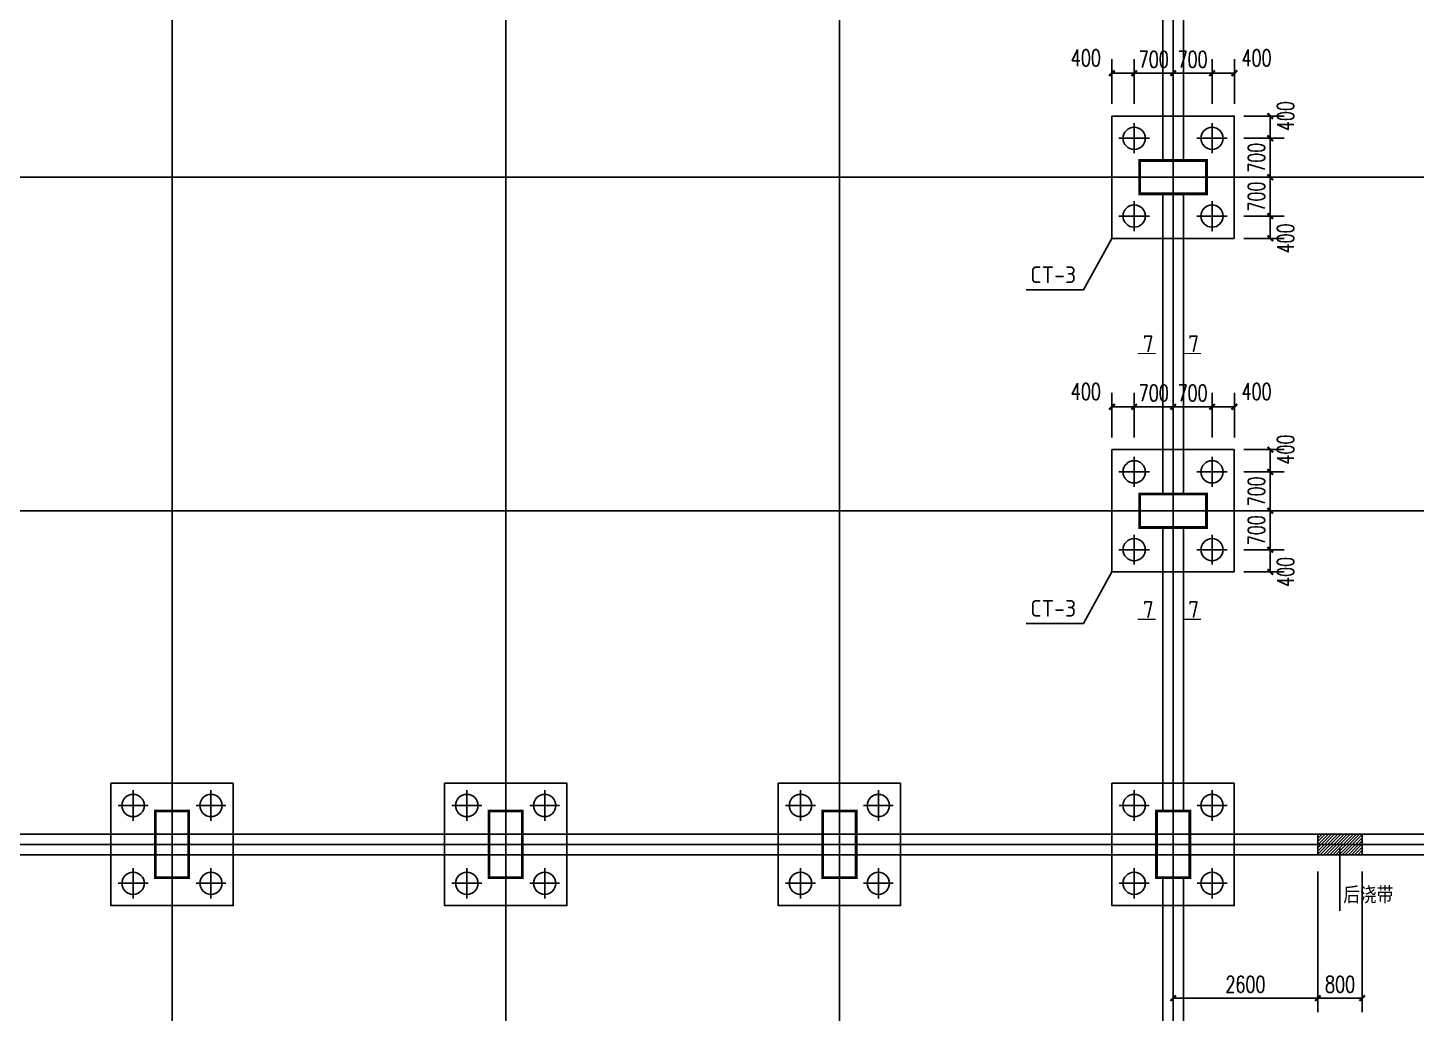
# Model space of a CAD drawing. Extents: x -73672 to 366960, y -527333 to 140666.
# Drawn here: x 66865 to 91830, y 19591 to 37315 of the extents above; entities that cross this region are included whole.
import ezdxf
from ezdxf.enums import TextEntityAlignment as Align

# ---------------------------------------------------------------- set-up
doc = ezdxf.new("R2010")
doc.units = 0
doc.header["$LTSCALE"] = 1000
doc.header["$MEASUREMENT"] = 0
for name, color, linetype in [('AXIS', 3, 'Continuous'), ('COLUMN', 9, 'Continuous'), ('E_WINDOW', 4, 'Continuous'), ('NUM', 3, 'Continuous'), ('WALL', 9, 'Continuous'), ('建-尺寸', 3, 'Continuous')]:
    doc.layers.add(name, color=color, linetype=linetype)
doc.styles.add('A-DIM_T3', font='SIMPLEX', dxfattribs={"width": 0.705882, "bigfont": 'GBCBIG'})
doc.styles.add('TSSD_Norm', font='Tssdeng.shx', dxfattribs={"bigfont": 'hztxt.shx'})
doc.dimstyles.new('A-DIM-100', dxfattribs={"dimtxt": 297.5, "dimasz": 100, "dimexe": 250, "dimexo": 300, "dimgap": 100, "dimtad": 1, "dimdec": 0, "dimzin": 0, "dimdsep": 46, "dimtxsty": 'A-DIM_T3', "dimblk": 'ARCHTICK', "dimcen": 0.09, "dimclrt": 7, "dimazin": 2, "dimtfac": 1, "dimtdec": 0, "dimtix": 1, "dimtmove": 2, "dimatfit": 3, "dimfxl": 0, "dimtolj": 1, "dimtzin": 0, "dimarcsym": 0})

# ---------------------------------------------------------------- blocks, each defined once
blk = doc.blocks.new('_ArchTick')
at = {"color": 0, "linetype": 'ByBlock', "const_width": 0.4}
blk.add_lwpolyline([(-0.5, -0.5), (0.5, 0.5)], dxfattribs=at)
blk = doc.blocks.new('*D9177')
at = {"layer": 'Defpoints', "color": 0}
for p in [(87460, 22442), (90060, 22442), (90060, 19862)]:
    blk.add_point(p, dxfattribs=at)
at = {"layer": '建-尺寸', "color": 0, "lineweight": -2}
for p, q in [((87460, 22142), (87460, 19612)), ((90060, 22142), (90060, 19612)), ((87460, 19862), (90060, 19862))]:
    blk.add_line(p, q, dxfattribs=at)
at = {"layer": '建-尺寸', "color": 0, "linetype": 'ByBlock', "lineweight": -2, "xscale": 100, "yscale": 100, "zscale": 100, "rotation": 180}
blk.add_blockref('_ArchTick', (87460, 19862), dxfattribs=at)
at = {"layer": '建-尺寸', "color": 0, "linetype": 'ByBlock', "lineweight": -2, "xscale": 100, "yscale": 100, "zscale": 100}
blk.add_blockref('_ArchTick', (90060, 19862), dxfattribs=at)
at = {"layer": '建-尺寸', "color": 7, "insert": (88760, 20111), "char_height": 297.5, "attachment_point": 5, "style": 'A-DIM_T3'}
blk.add_mtext('\\A1;2600', dxfattribs=at)
blk = doc.blocks.new('*D9178')
at = {"layer": 'Defpoints', "color": 0}
for p in [(90060, 22442), (90860, 22442), (90860, 19862)]:
    blk.add_point(p, dxfattribs=at)
at = {"layer": '建-尺寸', "color": 0, "lineweight": -2}
for p, q in [((90060, 22142), (90060, 19612)), ((90860, 22142), (90860, 19612)), ((90060, 19862), (90860, 19862))]:
    blk.add_line(p, q, dxfattribs=at)
at = {"layer": '建-尺寸', "color": 0, "linetype": 'ByBlock', "lineweight": -2, "xscale": 100, "yscale": 100, "zscale": 100, "rotation": 180}
blk.add_blockref('_ArchTick', (90060, 19862), dxfattribs=at)
at = {"layer": '建-尺寸', "color": 0, "linetype": 'ByBlock', "lineweight": -2, "xscale": 100, "yscale": 100, "zscale": 100}
blk.add_blockref('_ArchTick', (90860, 19862), dxfattribs=at)
at = {"layer": '建-尺寸', "color": 7, "insert": (90460, 20111), "char_height": 297.5, "attachment_point": 5, "style": 'A-DIM_T3'}
blk.add_mtext('\\A1;800', dxfattribs=at)
blk = doc.blocks.new('*D9209')
at = {"layer": 'Defpoints', "color": 0}
for p in [(88428, 35727), (88428, 35327), (89206, 35327)]:
    blk.add_point(p, dxfattribs=at)
at = {"layer": '建-尺寸', "color": 0, "lineweight": -2}
for p, q in [((88728, 35727), (89456, 35727)), ((89206, 35727), (89206, 35327)), ((88728, 35327), (89456, 35327))]:
    blk.add_line(p, q, dxfattribs=at)
at = {"layer": '建-尺寸', "color": 0, "linetype": 'ByBlock', "lineweight": -2, "xscale": 100, "yscale": 100, "zscale": 100}
for p, rotation in [((89206, 35727), 90), ((89206, 35327), 270)]:
    blk.add_blockref('_ArchTick', p, dxfattribs=dict(at, rotation=rotation))
at = {"layer": '建-尺寸', "color": 7, "insert": (89481, 35727), "char_height": 297.5, "attachment_point": 5, "rotation": 90, "style": 'A-DIM_T3'}
blk.add_mtext('\\A1;400', dxfattribs=at)
blk = doc.blocks.new('*D9210')
at = {"layer": 'Defpoints', "color": 0}
for p in [(88428, 35327), (88428, 34627), (89206, 34627)]:
    blk.add_point(p, dxfattribs=at)
at = {"layer": '建-尺寸', "color": 0, "lineweight": -2}
for p, q in [((88728, 35327), (89456, 35327)), ((89206, 35327), (89206, 35427)), ((89206, 35327), (89206, 34627)), ((88728, 34627), (89456, 34627)), ((89206, 34627), (89206, 34527))]:
    blk.add_line(p, q, dxfattribs=at)
at = {"layer": '建-尺寸', "color": 0, "linetype": 'ByBlock', "lineweight": -2, "xscale": 100, "yscale": 100, "zscale": 100}
for p, rotation in [((89206, 35327), 270), ((89206, 34627), 90)]:
    blk.add_blockref('_ArchTick', p, dxfattribs=dict(at, rotation=rotation))
at = {"layer": '建-尺寸', "color": 7, "insert": (88957, 34977), "char_height": 297.5, "attachment_point": 5, "rotation": 90, "style": 'A-DIM_T3'}
blk.add_mtext('\\A1;700', dxfattribs=at)
blk = doc.blocks.new('*D9211')
at = {"layer": 'Defpoints', "color": 0}
for p in [(88428, 34627), (88428, 33927), (89206, 33927)]:
    blk.add_point(p, dxfattribs=at)
at = {"layer": '建-尺寸', "color": 0, "lineweight": -2}
for p, q in [((89206, 34627), (89206, 34727)), ((88728, 34627), (89456, 34627)), ((89206, 34627), (89206, 33927)), ((88728, 33927), (89456, 33927)), ((89206, 33927), (89206, 33827))]:
    blk.add_line(p, q, dxfattribs=at)
at = {"layer": '建-尺寸', "color": 0, "linetype": 'ByBlock', "lineweight": -2, "xscale": 100, "yscale": 100, "zscale": 100}
for p, rotation in [((89206, 34627), 270), ((89206, 33927), 90)]:
    blk.add_blockref('_ArchTick', p, dxfattribs=dict(at, rotation=rotation))
at = {"layer": '建-尺寸', "color": 7, "insert": (88957, 34277), "char_height": 297.5, "attachment_point": 5, "rotation": 90, "style": 'A-DIM_T3'}
blk.add_mtext('\\A1;700', dxfattribs=at)
blk = doc.blocks.new('*D9212')
at = {"layer": 'Defpoints', "color": 0}
for p in [(88428, 33927), (88428, 33527), (89206, 33527)]:
    blk.add_point(p, dxfattribs=at)
at = {"layer": '建-尺寸', "color": 0, "lineweight": -2}
for p, q in [((88728, 33927), (89456, 33927)), ((89206, 33927), (89206, 33527)), ((88728, 33527), (89456, 33527))]:
    blk.add_line(p, q, dxfattribs=at)
at = {"layer": '建-尺寸', "color": 0, "linetype": 'ByBlock', "lineweight": -2, "xscale": 100, "yscale": 100, "zscale": 100}
for p, rotation in [((89206, 33927), 90), ((89206, 33527), 270)]:
    blk.add_blockref('_ArchTick', p, dxfattribs=dict(at, rotation=rotation))
at = {"layer": '建-尺寸', "color": 7, "insert": (89481, 33527), "char_height": 297.5, "attachment_point": 5, "rotation": 90, "style": 'A-DIM_T3'}
blk.add_mtext('\\A1;400', dxfattribs=at)
blk = doc.blocks.new('*D9213')
at = {"layer": 'Defpoints', "color": 0}
for p in [(88428, 29727), (88428, 29327), (89206, 29327)]:
    blk.add_point(p, dxfattribs=at)
at = {"layer": '建-尺寸', "color": 0, "lineweight": -2}
for p, q in [((88728, 29727), (89456, 29727)), ((89206, 29727), (89206, 29327)), ((88728, 29327), (89456, 29327))]:
    blk.add_line(p, q, dxfattribs=at)
at = {"layer": '建-尺寸', "color": 0, "linetype": 'ByBlock', "lineweight": -2, "xscale": 100, "yscale": 100, "zscale": 100}
for p, rotation in [((89206, 29727), 90), ((89206, 29327), 270)]:
    blk.add_blockref('_ArchTick', p, dxfattribs=dict(at, rotation=rotation))
at = {"layer": '建-尺寸', "color": 7, "insert": (89481, 29727), "char_height": 297.5, "attachment_point": 5, "rotation": 90, "style": 'A-DIM_T3'}
blk.add_mtext('\\A1;400', dxfattribs=at)
blk = doc.blocks.new('*D9214')
at = {"layer": 'Defpoints', "color": 0}
for p in [(88428, 29327), (88428, 28627), (89206, 28627)]:
    blk.add_point(p, dxfattribs=at)
at = {"layer": '建-尺寸', "color": 0, "lineweight": -2}
for p, q in [((88728, 29327), (89456, 29327)), ((89206, 29327), (89206, 29427)), ((89206, 29327), (89206, 28627)), ((88728, 28627), (89456, 28627)), ((89206, 28627), (89206, 28527))]:
    blk.add_line(p, q, dxfattribs=at)
at = {"layer": '建-尺寸', "color": 0, "linetype": 'ByBlock', "lineweight": -2, "xscale": 100, "yscale": 100, "zscale": 100}
for p, rotation in [((89206, 29327), 270), ((89206, 28627), 90)]:
    blk.add_blockref('_ArchTick', p, dxfattribs=dict(at, rotation=rotation))
at = {"layer": '建-尺寸', "color": 7, "insert": (88957, 28977), "char_height": 297.5, "attachment_point": 5, "rotation": 90, "style": 'A-DIM_T3'}
blk.add_mtext('\\A1;700', dxfattribs=at)
blk = doc.blocks.new('*D9215')
at = {"layer": 'Defpoints', "color": 0}
for p in [(88428, 28627), (88428, 27927), (89206, 27927)]:
    blk.add_point(p, dxfattribs=at)
at = {"layer": '建-尺寸', "color": 0, "lineweight": -2}
for p, q in [((89206, 28627), (89206, 28727)), ((88728, 28627), (89456, 28627)), ((89206, 28627), (89206, 27927)), ((88728, 27927), (89456, 27927)), ((89206, 27927), (89206, 27827))]:
    blk.add_line(p, q, dxfattribs=at)
at = {"layer": '建-尺寸', "color": 0, "linetype": 'ByBlock', "lineweight": -2, "xscale": 100, "yscale": 100, "zscale": 100}
for p, rotation in [((89206, 28627), 270), ((89206, 27927), 90)]:
    blk.add_blockref('_ArchTick', p, dxfattribs=dict(at, rotation=rotation))
at = {"layer": '建-尺寸', "color": 7, "insert": (88957, 28277), "char_height": 297.5, "attachment_point": 5, "rotation": 90, "style": 'A-DIM_T3'}
blk.add_mtext('\\A1;700', dxfattribs=at)
blk = doc.blocks.new('*D9216')
at = {"layer": 'Defpoints', "color": 0}
for p in [(88428, 27927), (88428, 27527), (89206, 27527)]:
    blk.add_point(p, dxfattribs=at)
at = {"layer": '建-尺寸', "color": 0, "lineweight": -2}
for p, q in [((88728, 27927), (89456, 27927)), ((89206, 27927), (89206, 27527)), ((88728, 27527), (89456, 27527))]:
    blk.add_line(p, q, dxfattribs=at)
at = {"layer": '建-尺寸', "color": 0, "linetype": 'ByBlock', "lineweight": -2, "xscale": 100, "yscale": 100, "zscale": 100}
for p, rotation in [((89206, 27927), 90), ((89206, 27527), 270)]:
    blk.add_blockref('_ArchTick', p, dxfattribs=dict(at, rotation=rotation))
at = {"layer": '建-尺寸', "color": 7, "insert": (89481, 27527), "char_height": 297.5, "attachment_point": 5, "rotation": 90, "style": 'A-DIM_T3'}
blk.add_mtext('\\A1;400', dxfattribs=at)
blk = doc.blocks.new('*D9344')
at = {"layer": 'Defpoints', "color": 0}
for p in [(86760, 36497), (86360, 35647), (86760, 35647)]:
    blk.add_point(p, dxfattribs=at)
at = {"layer": '建-尺寸', "color": 0, "lineweight": -2}
for p, q in [((86360, 35947), (86360, 36747)), ((86760, 35947), (86760, 36747)), ((86360, 36497), (86760, 36497))]:
    blk.add_line(p, q, dxfattribs=at)
at = {"layer": '建-尺寸', "color": 0, "linetype": 'ByBlock', "lineweight": -2, "xscale": 100, "yscale": 100, "zscale": 100, "rotation": 180}
blk.add_blockref('_ArchTick', (86360, 36497), dxfattribs=at)
at = {"layer": '建-尺寸', "color": 0, "linetype": 'ByBlock', "lineweight": -2, "xscale": 100, "yscale": 100, "zscale": 100}
blk.add_blockref('_ArchTick', (86760, 36497), dxfattribs=at)
at = {"layer": '建-尺寸', "color": 7, "insert": (85890, 36772), "char_height": 297.5, "attachment_point": 5, "style": 'A-DIM_T3'}
blk.add_mtext('\\A1;400', dxfattribs=at)
blk = doc.blocks.new('*D9345')
at = {"layer": 'Defpoints', "color": 0}
for p in [(87460, 36497), (86760, 35647), (87460, 35647)]:
    blk.add_point(p, dxfattribs=at)
at = {"layer": '建-尺寸', "color": 0, "lineweight": -2}
for p, q in [((86760, 35947), (86760, 36747)), ((87460, 35947), (87460, 36747)), ((86760, 36497), (86660, 36497)), ((86760, 36497), (87460, 36497)), ((87460, 36497), (87560, 36497))]:
    blk.add_line(p, q, dxfattribs=at)
at = {"layer": '建-尺寸', "color": 0, "linetype": 'ByBlock', "lineweight": -2, "xscale": 100, "yscale": 100, "zscale": 100}
blk.add_blockref('_ArchTick', (86760, 36497), dxfattribs=at)
at = {"layer": '建-尺寸', "color": 0, "linetype": 'ByBlock', "lineweight": -2, "xscale": 100, "yscale": 100, "zscale": 100, "rotation": 180}
blk.add_blockref('_ArchTick', (87460, 36497), dxfattribs=at)
at = {"layer": '建-尺寸', "color": 7, "insert": (87110, 36746), "char_height": 297.5, "attachment_point": 5, "style": 'A-DIM_T3'}
blk.add_mtext('\\A1;700', dxfattribs=at)
blk = doc.blocks.new('*D9346')
at = {"layer": 'Defpoints', "color": 0}
for p in [(88160, 36497), (87460, 35647), (88160, 35647)]:
    blk.add_point(p, dxfattribs=at)
at = {"layer": '建-尺寸', "color": 0, "lineweight": -2}
for p, q in [((87460, 35947), (87460, 36747)), ((88160, 35947), (88160, 36747)), ((87460, 36497), (87360, 36497)), ((87460, 36497), (88160, 36497)), ((88160, 36497), (88260, 36497))]:
    blk.add_line(p, q, dxfattribs=at)
at = {"layer": '建-尺寸', "color": 0, "linetype": 'ByBlock', "lineweight": -2, "xscale": 100, "yscale": 100, "zscale": 100}
blk.add_blockref('_ArchTick', (87460, 36497), dxfattribs=at)
at = {"layer": '建-尺寸', "color": 0, "linetype": 'ByBlock', "lineweight": -2, "xscale": 100, "yscale": 100, "zscale": 100, "rotation": 180}
blk.add_blockref('_ArchTick', (88160, 36497), dxfattribs=at)
at = {"layer": '建-尺寸', "color": 7, "insert": (87810, 36746), "char_height": 297.5, "attachment_point": 5, "style": 'A-DIM_T3'}
blk.add_mtext('\\A1;700', dxfattribs=at)
blk = doc.blocks.new('*D9347')
at = {"layer": 'Defpoints', "color": 0}
for p in [(88560, 36497), (88160, 35647), (88560, 35647)]:
    blk.add_point(p, dxfattribs=at)
at = {"layer": '建-尺寸', "color": 0, "lineweight": -2}
for p, q in [((88160, 35947), (88160, 36747)), ((88560, 35947), (88560, 36747)), ((88160, 36497), (88560, 36497))]:
    blk.add_line(p, q, dxfattribs=at)
at = {"layer": '建-尺寸', "color": 0, "linetype": 'ByBlock', "lineweight": -2, "xscale": 100, "yscale": 100, "zscale": 100, "rotation": 180}
blk.add_blockref('_ArchTick', (88160, 36497), dxfattribs=at)
at = {"layer": '建-尺寸', "color": 0, "linetype": 'ByBlock', "lineweight": -2, "xscale": 100, "yscale": 100, "zscale": 100}
blk.add_blockref('_ArchTick', (88560, 36497), dxfattribs=at)
at = {"layer": '建-尺寸', "color": 7, "insert": (88960, 36772), "char_height": 297.5, "attachment_point": 5, "style": 'A-DIM_T3'}
blk.add_mtext('\\A1;400', dxfattribs=at)
blk = doc.blocks.new('*D9348')
at = {"layer": 'Defpoints', "color": 0}
for p in [(86760, 30497), (86360, 29647), (86760, 29647)]:
    blk.add_point(p, dxfattribs=at)
at = {"layer": '建-尺寸', "color": 0, "lineweight": -2}
for p, q in [((86360, 29947), (86360, 30747)), ((86760, 29947), (86760, 30747)), ((86360, 30497), (86760, 30497))]:
    blk.add_line(p, q, dxfattribs=at)
at = {"layer": '建-尺寸', "color": 0, "linetype": 'ByBlock', "lineweight": -2, "xscale": 100, "yscale": 100, "zscale": 100, "rotation": 180}
blk.add_blockref('_ArchTick', (86360, 30497), dxfattribs=at)
at = {"layer": '建-尺寸', "color": 0, "linetype": 'ByBlock', "lineweight": -2, "xscale": 100, "yscale": 100, "zscale": 100}
blk.add_blockref('_ArchTick', (86760, 30497), dxfattribs=at)
at = {"layer": '建-尺寸', "color": 7, "insert": (85890, 30772), "char_height": 297.5, "attachment_point": 5, "style": 'A-DIM_T3'}
blk.add_mtext('\\A1;400', dxfattribs=at)
blk = doc.blocks.new('*D9349')
at = {"layer": 'Defpoints', "color": 0}
for p in [(87460, 30497), (86760, 29647), (87460, 29647)]:
    blk.add_point(p, dxfattribs=at)
at = {"layer": '建-尺寸', "color": 0, "lineweight": -2}
for p, q in [((86760, 29947), (86760, 30747)), ((87460, 29947), (87460, 30747)), ((86760, 30497), (86660, 30497)), ((86760, 30497), (87460, 30497)), ((87460, 30497), (87560, 30497))]:
    blk.add_line(p, q, dxfattribs=at)
at = {"layer": '建-尺寸', "color": 0, "linetype": 'ByBlock', "lineweight": -2, "xscale": 100, "yscale": 100, "zscale": 100}
blk.add_blockref('_ArchTick', (86760, 30497), dxfattribs=at)
at = {"layer": '建-尺寸', "color": 0, "linetype": 'ByBlock', "lineweight": -2, "xscale": 100, "yscale": 100, "zscale": 100, "rotation": 180}
blk.add_blockref('_ArchTick', (87460, 30497), dxfattribs=at)
at = {"layer": '建-尺寸', "color": 7, "insert": (87110, 30746), "char_height": 297.5, "attachment_point": 5, "style": 'A-DIM_T3'}
blk.add_mtext('\\A1;700', dxfattribs=at)
blk = doc.blocks.new('*D9350')
at = {"layer": 'Defpoints', "color": 0}
for p in [(88160, 30497), (87460, 29647), (88160, 29647)]:
    blk.add_point(p, dxfattribs=at)
at = {"layer": '建-尺寸', "color": 0, "lineweight": -2}
for p, q in [((87460, 29947), (87460, 30747)), ((88160, 29947), (88160, 30747)), ((87460, 30497), (87360, 30497)), ((87460, 30497), (88160, 30497)), ((88160, 30497), (88260, 30497))]:
    blk.add_line(p, q, dxfattribs=at)
at = {"layer": '建-尺寸', "color": 0, "linetype": 'ByBlock', "lineweight": -2, "xscale": 100, "yscale": 100, "zscale": 100}
blk.add_blockref('_ArchTick', (87460, 30497), dxfattribs=at)
at = {"layer": '建-尺寸', "color": 0, "linetype": 'ByBlock', "lineweight": -2, "xscale": 100, "yscale": 100, "zscale": 100, "rotation": 180}
blk.add_blockref('_ArchTick', (88160, 30497), dxfattribs=at)
at = {"layer": '建-尺寸', "color": 7, "insert": (87810, 30746), "char_height": 297.5, "attachment_point": 5, "style": 'A-DIM_T3'}
blk.add_mtext('\\A1;700', dxfattribs=at)
blk = doc.blocks.new('*D9351')
at = {"layer": 'Defpoints', "color": 0}
for p in [(88560, 30497), (88160, 29647), (88560, 29647)]:
    blk.add_point(p, dxfattribs=at)
at = {"layer": '建-尺寸', "color": 0, "lineweight": -2}
for p, q in [((88160, 29947), (88160, 30747)), ((88560, 29947), (88560, 30747)), ((88160, 30497), (88560, 30497))]:
    blk.add_line(p, q, dxfattribs=at)
at = {"layer": '建-尺寸', "color": 0, "linetype": 'ByBlock', "lineweight": -2, "xscale": 100, "yscale": 100, "zscale": 100, "rotation": 180}
blk.add_blockref('_ArchTick', (88160, 30497), dxfattribs=at)
at = {"layer": '建-尺寸', "color": 0, "linetype": 'ByBlock', "lineweight": -2, "xscale": 100, "yscale": 100, "zscale": 100}
blk.add_blockref('_ArchTick', (88560, 30497), dxfattribs=at)
at = {"layer": '建-尺寸', "color": 7, "insert": (88960, 30772), "char_height": 297.5, "attachment_point": 5, "style": 'A-DIM_T3'}
blk.add_mtext('\\A1;400', dxfattribs=at)

msp = doc.modelspace()

# ---------------------------------------------------------------- hatches: boundary and pattern name
h = msp.add_hatch()
h.set_pattern_fill('ANSI31', color=256, scale=25)
h.set_pattern_definition([(45, (166262.428, -94308.07), (-28.0633, 28.0633), [])])
h.paths.add_polyline_path([(90059.5, 22812.43), (90059.5, 22562.43), (90859.5, 22562.43), (90859.5, 22812.43)])
h.paths.add_polyline_path([(90859.5, 22442.43), (90859.5, 22562.43), (90059.5, 22562.43), (90059.5, 22442.43)])

# ---------------------------------------------------------------- linework, layer by layer
at = {"color": 1}
for p, q in [((69459.5, 48464.63), (69459.5, -12194.22)), ((75459.5, 48464.63), (75459.5, -12194.22)), ((81459.5, 48464.63), (81459.5, -12194.22)), ((87459.5, 48464.63), (87459.5, -12194.22)), ((12888.85, 34627.43), (131843.44, 34627.43)), ((12888.85, 28627.43), (131843.44, 28627.43)), ((13073.85, 22627.43), (131843.44, 22627.43))]:
    msp.add_line(p, q, dxfattribs=at)
at = {"color": 0}
for p, q in [((85849.75, 32602.43), (86359.5, 33527.43)), ((84818.38, 32602.43), (85849.75, 32602.43)), ((85849.75, 26602.43), (86359.5, 27527.43)), ((84818.38, 26602.43), (85849.75, 26602.43)), ((15939.5, 22812.43), (122979.5, 22812.43)), ((15939.5, 22442.43), (122979.5, 22442.43))]:
    msp.add_line(p, q, dxfattribs=at)
for p, q in [((90059.5, 22442.43), (90059.5, 22812.43)), ((90859.5, 22442.43), (90859.5, 22812.43)), ((90459.5, 22562.43), (90459.5, 21433.69))]:
    msp.add_line(p, q)
for points in [[(88559.5, 33527.43), (88559.5, 35727.43), (86359.5, 35727.43), (86359.5, 33527.43)], [(88559.5, 27527.43), (88559.5, 29727.43), (86359.5, 29727.43), (86359.5, 27527.43)], [(70559.5, 23727.43), (68359.5, 23727.43), (68359.5, 21527.43), (70559.5, 21527.43)], [(76559.5, 23727.43), (74359.5, 23727.43), (74359.5, 21527.43), (76559.5, 21527.43)], [(82559.5, 23727.43), (80359.5, 23727.43), (80359.5, 21527.43), (82559.5, 21527.43)], [(88559.5, 23727.43), (86359.5, 23727.43), (86359.5, 21527.43), (88559.5, 21527.43)]]:
    msp.add_lwpolyline(points, close=True)
at = {"color": 0, "const_width": 50}
for points in [[(88059.5, 34927.43), (86859.5, 34927.43), (86859.5, 34327.43), (88059.5, 34327.43), (88059.5, 34927.43)], [(88059.5, 28927.43), (86859.5, 28927.43), (86859.5, 28327.43), (88059.5, 28327.43), (88059.5, 28927.43)], [(69159.5, 23227.43), (69159.5, 22027.43), (69759.5, 22027.43), (69759.5, 23227.43), (69159.5, 23227.43)], [(75159.5, 23227.43), (75159.5, 22027.43), (75759.5, 22027.43), (75759.5, 23227.43), (75159.5, 23227.43)], [(81159.5, 23227.43), (81159.5, 22027.43), (81759.5, 22027.43), (81759.5, 23227.43), (81159.5, 23227.43)], [(87159.5, 23227.43), (87159.5, 22027.43), (87759.5, 22027.43), (87759.5, 23227.43), (87159.5, 23227.43)]]:
    msp.add_lwpolyline(points, dxfattribs=at)
at = {"const_width": 20}
for points in [[(86823.47, 31454.91), (87142.84, 31454.91)], [(87639.05, 31454.91), (87958.42, 31454.91)], [(86823.47, 26675.4), (87142.84, 26675.4)], [(87639.05, 26675.4), (87958.42, 26675.4)]]:
    msp.add_lwpolyline(points, dxfattribs=at)
at = {"layer": 'AXIS'}
for p, q in [((86759.5, 35058.62), (86759.5, 35596.25)), ((88159.5, 35058.62), (88159.5, 35596.25)), ((87033.82, 35327.43), (86485.18, 35327.43)), ((88433.82, 35327.43), (87885.18, 35327.43)), ((86759.5, 33658.62), (86759.5, 34196.25)), ((88159.5, 33658.62), (88159.5, 34196.25)), ((87033.82, 33927.43), (86485.18, 33927.43)), ((88433.82, 33927.43), (87885.18, 33927.43)), ((86759.5, 29058.62), (86759.5, 29596.25)), ((88159.5, 29058.62), (88159.5, 29596.25)), ((87033.82, 29327.43), (86485.18, 29327.43)), ((88433.82, 29327.43), (87885.18, 29327.43)), ((86759.5, 27658.62), (86759.5, 28196.25)), ((88159.5, 27658.62), (88159.5, 28196.25)), ((87033.82, 27927.43), (86485.18, 27927.43)), ((88433.82, 27927.43), (87885.18, 27927.43)), ((68759.5, 23601.75), (68759.5, 23053.12)), ((70159.5, 23601.75), (70159.5, 23053.12)), ((74759.5, 23601.75), (74759.5, 23053.12)), ((76159.5, 23601.75), (76159.5, 23053.12)), ((80759.5, 23601.75), (80759.5, 23053.12)), ((82159.5, 23601.75), (82159.5, 23053.12)), ((86759.5, 23601.75), (86759.5, 23053.12)), ((88159.5, 23601.75), (88159.5, 23053.12)), ((69028.32, 23327.43), (68490.68, 23327.43)), ((70428.32, 23327.43), (69890.68, 23327.43)), ((75028.32, 23327.43), (74490.68, 23327.43)), ((76428.32, 23327.43), (75890.68, 23327.43)), ((81028.32, 23327.43), (80490.68, 23327.43)), ((82428.32, 23327.43), (81890.68, 23327.43)), ((87028.32, 23327.43), (86490.68, 23327.43)), ((88428.32, 23327.43), (87890.68, 23327.43)), ((68759.5, 22201.75), (68759.5, 21653.12)), ((70159.5, 22201.75), (70159.5, 21653.12)), ((74759.5, 22201.75), (74759.5, 21653.12)), ((76159.5, 22201.75), (76159.5, 21653.12)), ((80759.5, 22201.75), (80759.5, 21653.12)), ((82159.5, 22201.75), (82159.5, 21653.12)), ((86759.5, 22201.75), (86759.5, 21653.12)), ((88159.5, 22201.75), (88159.5, 21653.12)), ((69028.32, 21927.43), (68490.68, 21927.43)), ((70428.32, 21927.43), (69890.68, 21927.43)), ((75028.32, 21927.43), (74490.68, 21927.43)), ((76428.32, 21927.43), (75890.68, 21927.43)), ((81028.32, 21927.43), (80490.68, 21927.43)), ((82428.32, 21927.43), (81890.68, 21927.43)), ((87028.32, 21927.43), (86490.68, 21927.43)), ((88428.32, 21927.43), (87890.68, 21927.43))]:
    msp.add_line(p, q, dxfattribs=at)
at = {"layer": 'COLUMN'}
for points in [[(88059.5, 34327.43), (88059.5, 34927.43), (86859.5, 34927.43), (86859.5, 34327.43)], [(88059.5, 28327.43), (88059.5, 28927.43), (86859.5, 28927.43), (86859.5, 28327.43)], [(69759.5, 23227.43), (69159.5, 23227.43), (69159.5, 22027.43), (69759.5, 22027.43)], [(75759.5, 23227.43), (75159.5, 23227.43), (75159.5, 22027.43), (75759.5, 22027.43)], [(81759.5, 23227.43), (81159.5, 23227.43), (81159.5, 22027.43), (81759.5, 22027.43)], [(87759.5, 23227.43), (87159.5, 23227.43), (87159.5, 22027.43), (87759.5, 22027.43)]]:
    msp.add_lwpolyline(points, close=True, dxfattribs=at)
at = {"layer": 'E_WINDOW'}
for centre in [(86759.5, 35327.43), (88159.5, 35327.43), (86759.5, 33927.43), (88159.5, 33927.43), (86759.5, 29327.43), (88159.5, 29327.43), (86759.5, 27927.43), (88159.5, 27927.43), (68759.5, 23327.43), (70159.5, 23327.43), (74759.5, 23327.43), (76159.5, 23327.43), (80759.5, 23327.43), (82159.5, 23327.43), (86759.5, 23327.43), (88159.5, 23327.43), (68759.5, 21927.43), (70159.5, 21927.43), (74759.5, 21927.43), (76159.5, 21927.43), (80759.5, 21927.43), (82159.5, 21927.43), (86759.5, 21927.43), (88159.5, 21927.43)]:
    msp.add_circle(centre, 200, dxfattribs=at)
at = {"layer": 'WALL'}
for p, q in [((87274.5, 40327.43), (87274.5, 34927.43)), ((87644.5, 40327.43), (87644.5, 34927.43)), ((87274.5, 34327.43), (87274.5, 28927.43)), ((87644.5, 34327.43), (87644.5, 28927.43)), ((87274.5, 28327.43), (87274.5, 23227.43)), ((87644.5, 28327.43), (87644.5, 23227.43)), ((87274.5, 22027.43), (87274.5, 16927.43)), ((87644.5, 22027.43), (87644.5, 16927.43))]:
    msp.add_line(p, q, dxfattribs=at)

# ---------------------------------------------------------------- texts
at = {"layer": 'NUM', "style": 'TSSD_Norm'}
for s, p in [('CT-3', (85302.91, 32723.08)), ('7', (87012.36, 31481.54)), ('7', (87827.95, 31481.54)), ('CT-3', (85302.91, 26723.08)), ('7', (87012.36, 26702.03)), ('7', (87827.95, 26702.03)), ('后浇带', (90968.91, 21565.19))]:
    msp.add_text(s, height=300, dxfattribs=at).set_placement(p, align=Align.CENTER)

# ---------------------------------------------------------------- dimensions: what is measured, and where the dimension line sits
at = {"layer": '建-尺寸', "color": 0}
for base, p1, p2, angle, picture, middle in [((86759.5, 36497.41), (86359.5, 35647.35), (86759.5, 35647.35), 0, '*D9344', (85889.5, 36772.41)), ((88559.5, 36497.41), (88159.5, 35647.35), (88559.5, 35647.35), 0, '*D9347', (88959.5, 36772.41)), ((89205.67, 35327.43), (88428.09, 35727.43), (88428.09, 35327.43), 270, '*D9209', (89480.67, 35727.43)), ((89205.67, 33527.43), (88428.09, 33927.43), (88428.09, 33527.43), 270, '*D9212', (89480.67, 33527.43)), ((86759.5, 30497.41), (86359.5, 29647.35), (86759.5, 29647.35), 0, '*D9348', (85889.5, 30772.41)), ((88559.5, 30497.41), (88159.5, 29647.35), (88559.5, 29647.35), 0, '*D9351', (88959.5, 30772.41)), ((89205.67, 29327.43), (88428.09, 29727.43), (88428.09, 29327.43), 270, '*D9213', (89480.67, 29727.43)), ((89205.67, 27527.43), (88428.09, 27927.43), (88428.09, 27527.43), 270, '*D9216', (89480.67, 27527.43))]:
    dim = msp.add_linear_dim(base=base, p1=p1, p2=p2, angle=angle, dimstyle='A-DIM-100', dxfattribs=at)
    dim.commit()
    dim.dimension.update_dxf_attribs({"geometry": picture, "text_midpoint": middle, "dimtype": 161})
for p1, p2, distance, picture, middle in [((86759.5, 35647.35), (87459.5, 35647.35), 850.05, '*D9345', (87109.5, 36746.16)), ((87459.5, 35647.35), (88159.5, 35647.35), 850.05, '*D9346', (87809.5, 36746.16)), ((88428.09, 35327.43), (88428.09, 34627.43), 777.58, '*D9210', (88956.92, 34977.43)), ((88428.09, 34627.43), (88428.09, 33927.43), 777.58, '*D9211', (88956.92, 34277.43)), ((86759.5, 29647.35), (87459.5, 29647.35), 850.05, '*D9349', (87109.5, 30746.16)), ((87459.5, 29647.35), (88159.5, 29647.35), 850.05, '*D9350', (87809.5, 30746.16)), ((88428.09, 29327.43), (88428.09, 28627.43), 777.58, '*D9214', (88956.92, 28977.43)), ((88428.09, 28627.43), (88428.09, 27927.43), 777.58, '*D9215', (88956.92, 28277.43)), ((87459.5, 22442.43), (90059.5, 22442.43), -2580.55, '*D9177', (88759.5, 20110.64)), ((90059.5, 22442.43), (90859.5, 22442.43), -2580.55, '*D9178', (90459.5, 20110.64))]:
    dim = msp.add_aligned_dim(p1=p1, p2=p2, distance=distance, dimstyle='A-DIM-100', dxfattribs=at)
    dim.commit()
    dim.dimension.update_dxf_attribs({"geometry": picture, "text_midpoint": middle})

doc.saveas('drawing.dxf')
